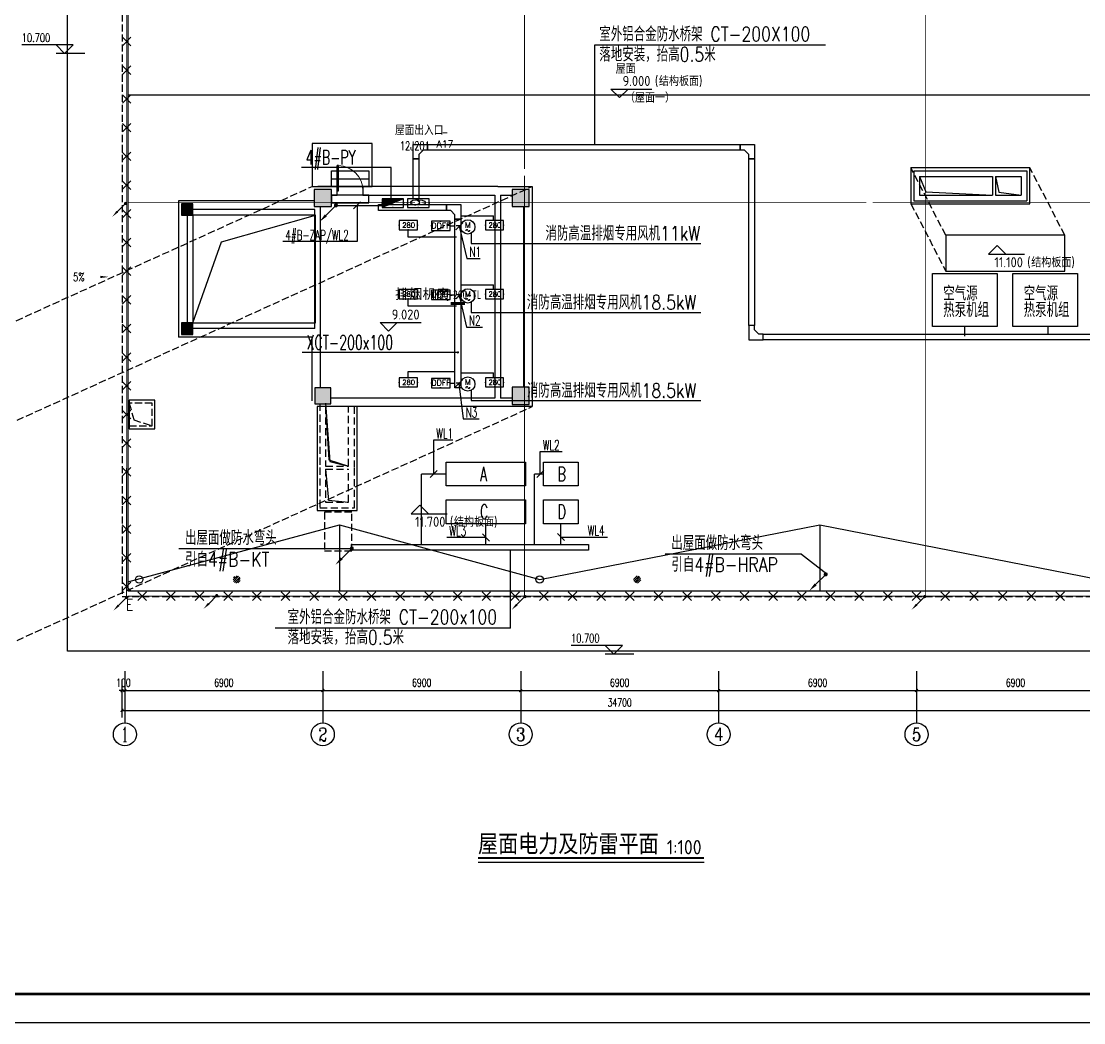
# Model space of a CAD drawing. Extents: x 2350667 to 3185789, y 309667 to 706270.
# Drawn here: x 2369350 to 2406391, y 309667 to 344581 of the extents above; entities that cross this region are included whole.
import ezdxf
from ezdxf.enums import TextEntityAlignment as Align

# ---------------------------------------------------------------- set-up
doc = ezdxf.new("R2010")
doc.units = 0
doc.header["$LTSCALE"] = 1000
doc.linetypes.add('1', pattern=[0.375, 0.25, -0.125])
doc.linetypes.add('DASH', pattern=[0.35, 0.25, -0.1])
for name, color, linetype in [('0-底图', 7, 'Continuous'), ('0-标注', 3, 'Continuous'), ('A-ANNO-DIMS', 3, 'Continuous'), ('A-ANNO-IDEN-LEVL', 3, 'Continuous'), ('A-ANNO-TXT', 7, 'Continuous'), ('A-COLU-CONC', 255, 'Continuous'), ('AXIS', 3, 'Continuous'), ('AXIS_TEXT', 7, 'Continuous'), ('BTTK', 7, 'Continuous'), ('BZ', 7, 'Continuous'), ('CABLETRAY', 4, 'Continuous'), ('DIM-动力', 3, 'Continuous'), ('DIM-照明', 3, 'Continuous'), ('DIM-箱柜', 7, 'Continuous'), ('DIM_ELEV', 3, 'Continuous'), ('DIM_SYMB', 3, 'Continuous'), ('DOOR_FIRE', 4, 'Continuous'), ('DOTLN', 2, 'DASH'), ('EQUIP-动力', 3, 'Continuous'), ('EQUIP-消防', 3, 'Continuous'), ('EQUIP-箱柜', 3, 'Continuous'), ('LWIRE', 4, 'Continuous'), ('P-FLDR', 7, 'Continuous'), ('PUB_DIM', 3, 'Continuous'), ('PUB_HATCH', 8, 'Continuous'), ('PUB_TEXT', 7, 'Continuous'), ('PUB_TITLE', 4, 'Continuous'), ('TEL_LEAD', 3, 'Continuous'), ('TEL_SYMB', 3, 'Continuous'), ('TEL_TEXT', 7, 'Continuous'), ('WALL', 2, 'Continuous'), ('WIRE-照明', 6, 'Continuous'), ('WIRE-避雷', 4, 'Continuous'), ('抗震支吊架', 2, 'Continuous'), ('看线', 30, 'Continuous')]:
    doc.layers.add(name, color=color, linetype=linetype)
doc.styles.add('_TCH_AXIS', font='COMPLEX', dxfattribs={"bigfont": 'GBCBIG'})
doc.styles.add('_TCH_DIM', font='SIMPLEX', dxfattribs={"width": 0.8, "height": 5, "bigfont": 'HZTXT'})
doc.styles.add('_TCH_LABEL', font='COMPLEX', dxfattribs={"bigfont": 'GBCBIG'})
doc.styles.add('_TEL_DIM', font='SIMPLEX', dxfattribs={"width": 0.8, "height": 3.5, "bigfont": 'HZTXT'})
doc.styles.add('A_DIM_T3', font='SIMPLEX', dxfattribs={"width": 0.7, "bigfont": 'HZ'})
doc.styles.add('COMPLEX', font='COMPLEX')
doc.styles.add('HZ(TK)', font='geniso.shx', dxfattribs={"width": 0.9, "bigfont": 'hztxt.shx'})
doc.styles.add('kzcad', font='', dxfattribs={"width": 0.8})
doc.styles.add('SISUNTK-GS2', font='')
doc.styles.get("Standard").update_dxf_attribs({"font": 'geniso.shx', "bigfont": 'hztxt.shx'})
doc.styles.add('TG_LINETYPE', font='SIMPLEX', dxfattribs={"width": 0.8, "height": 5, "bigfont": 'HZTXT'})
doc.styles.get('kzcad').set_extended_font_data('SimSun')
doc.styles.get('SISUNTK-GS2').set_extended_font_data('Microsoft YaHei')
doc.linetypes.add('TG_／暗', pattern='A,2,-0.21,["/",TG_LINETYPE,S=0.05,R=-8.594367,X=-0.2,Y=-0.04],0', length=2.21)
doc.dimstyles.new('_TCH_ARCH&&100', dxfattribs={"dimtxt": 280, "dimasz": 100, "dimexe": 250, "dimexo": 300, "dimgap": 135, "dimtad": 1, "dimdec": 0, "dimzin": 0, "dimdsep": 46, "dimtxsty": 'A_DIM_T3', "dimblk": 'ARCHTICK', "dimcen": 0.09, "dimclrt": 7, "dimazin": 2, "dimtfac": 1, "dimtdec": 0, "dimtix": 1, "dimtmove": 2, "dimatfit": 3, "dimfxl": 150, "dimtolj": 1, "dimtzin": 0, "dimarcsym": 0})

# ---------------------------------------------------------------- blocks, each defined once
blk = doc.blocks.new('vhtemplate_2020年新竖式图框_A1')
at = {"layer": 'PUB_TITLE', "color": 7}
blk.add_lwpolyline([(0, 594), (841, 594), (841, 0), (0, 0)], close=True, dxfattribs=at)
at = {"layer": 'PUB_TITLE', "const_width": 1}
blk.add_lwpolyline([(25, 10), (831, 10), (831, 584), (25, 584)], close=True, dxfattribs=at)
at = {"layer": 'BTTK', "color": 4, "style": 'HZ(TK)', "width": 0.9}
for tag, p in [('合作单位', (796, 511.5)), ('建设单位', (796, 209.5)), ('工程名称', (796, 176.5)), ('子项名称', (806, 160)), ('图纸名称', (796, 141))]:
    blk.add_attdef(tag, text='', height=3.5, dxfattribs=at).set_placement(p, align=Align.MIDDLE_CENTER)
for tag, p in [('注册证书号', (808.5, 309.01)), ('注册印章号', (808.5, 301.01)), ('设计号', (806, 193)), ('图别', (789.75, 34)), ('图号', (822.25, 34)), ('版本号', (789.75, 26)), ('日期', (822.25, 26))]:
    blk.add_attdef(tag, text='', height=3.5, dxfattribs=at).set_placement(p, align=Align.MIDDLE)
blk = doc.blocks.new('*X493')
at = {"color": 0}
for p, q in [((-247, 0), (-246, 2)), ((-212, 0), (-187, 25)), ((-177, 0), (-128, 49)), ((-141, 0), (-69, 72)), ((-106, 0), (-10, 96)), ((-71, 0), (49, 120)), ((-35, 0), (108, 143)), ((0, 0), (167, 167)), ((35, 0), (226, 190)), ((71, 0), (250, 179)), ((106, 0), (250, 144)), ((141, 0), (250, 109)), ((177, 0), (250, 73)), ((212, 0), (250, 38)), ((247, 0), (250, 3))]:
    blk.add_line(p, q, dxfattribs=at)
blk = doc.blocks.new('$equip$00002939')
for p, q in [((-0.75, 0.6), (-0.75, 0)), ((0.75, 0.6), (-0.75, 0.6)), ((-0.75, 0), (0.75, 0.6)), ((-0.75, 0), (0.75, 0)), ((0.75, 0), (0.75, 0.6))]:
    blk.add_line(p, q)
at = {"const_width": 0.04}
blk.add_lwpolyline([(-0.75, 0.6), (-0.75, 0), (0.75, 0), (0.75, 0.6), (-0.75, 0.6), (-0.75, 0)], dxfattribs=at)
for p in [(-0.75, 0.3), (0, 0.6), (0, 0), (0.75, 0.3)]:
    blk.add_point(p)
blk.add_solid([(-0.75, 0), (0.75, 0), (0.75, 0.6)])
at = {"xscale": 0.00300000000061118, "yscale": 0.00300000000061118, "zscale": 0.00300000000061118}
blk.add_blockref('*X493', (0, 0), dxfattribs=at)
at = {"color": 7, "style": '_TEL_DIM', "flags": 1}
for tag in ['A', 'REMARK']:
    blk.add_attdef(tag, text='', height=0.00002, dxfattribs=at).set_placement((0, 0), align=Align.MIDDLE_CENTER)
blk = doc.blocks.new('$TelecSys$00000080')
for p, q in [((-0.7, -0.7), (0, 0)), ((0.104, 0.104), (0.104, 0.104)), ((-0.104, -0.104), (-0.104, -0.104))]:
    blk.add_line(p, q)
at = {"const_width": 0.142}
blk.add_lwpolyline([(0.071, 0, 1), (-0.071, 0, 1)], format="xyb", close=True, dxfattribs=at)
blk.add_solid([(-0.63, -0.77), (-0.77, -0.63), (-1.15, -1.15)])
at = {"width": 0.8, "flags": 9}
blk.add_attdef('A', (0, 0), '', height=0.00002, rotation=180, dxfattribs=at)
blk = doc.blocks.new('$equip$00002875')
at = {"const_width": 0.02}
blk.add_lwpolyline([(0, 0.5, -1), (0, -0.5, -1), (0, 0.5, 0.021884)], format="xyb", dxfattribs=at)
blk.add_circle((0, 0), 0.5)
for centre, radius, start, end in [((-0.073, -0.273), 0.0768, 17.22719, 184.21643), ((0.073, -0.227), 0.0769, 197.25914, 5.11794)]:
    blk.add_arc(centre, radius, start, end)
at = {"color": 7, "style": '_TEL_DIM'}
blk.add_attdef('$TEXT$', text='', height=0.4, dxfattribs=at).set_placement((0.001, 0.137), align=Align.MIDDLE_CENTER)
at = {"color": 7, "style": '_TEL_DIM', "flags": 1}
for tag in ['A', 'REMARK']:
    blk.add_attdef(tag, text='', height=0.00002, dxfattribs=at).set_placement((0, 0), align=Align.MIDDLE_CENTER)
blk = doc.blocks.new('$equip$00001925')
for p, q in [((-0.65, 0.65), (-0.65, 0)), ((0.65, 0.65), (-0.65, 0.65)), ((-0.65, 0), (0.65, 0)), ((0.65, 0), (0.65, 0.65))]:
    blk.add_line(p, q)
for p in [(-0.65, 0.325), (0, 0.65), (0, 0), (0.65, 0.325)]:
    blk.add_point(p)
at = {"color": 7, "style": '_TEL_DIM'}
blk.add_attdef('$TEXT$', text='', height=0.4, dxfattribs=at).set_placement((0.006, 0.343), align=Align.MIDDLE_CENTER)
at = {"color": 7, "style": '_TEL_DIM', "flags": 1}
blk.add_attdef('A', text='', height=0.00002, dxfattribs=at).set_placement((0, 0), align=Align.MIDDLE_CENTER)
blk = doc.blocks.new('$equip_U$00000155(WIN7-PC-dian)')
for p in [(-0.656, 0.343), (-0.061, 0.65), (-0.061, 0), (0.644, 0.325)]:
    blk.add_point(p)
blk.add_blockref('$equip$00001925', (-0.006, 0)).add_auto_attribs({'$TEXT$': 'DDFF'})
at = {"color": 7, "style": '_TEL_DIM', "flags": 1}
for tag in ['A', 'REMARK']:
    blk.add_attdef(tag, text='', height=0.00002, dxfattribs=at).set_placement((0, 0), align=Align.MIDDLE_CENTER)
blk = doc.blocks.new('fdsfd')
at = {"layer": 'EQUIP-消防'}
for p, q in [((35931, 15055), (35294, 15055)), ((35294, 15055), (35294, 14736)), ((35931, 14736), (35931, 15055)), ((35294, 14736), (35931, 14736))]:
    blk.add_line(p, q, dxfattribs=at)
at = {"layer": 'EQUIP-消防', "style": '_TEL_DIM'}
blk.add_text('280', height=173.4, dxfattribs=at).set_placement((35402, 14811))
at = {"layer": 'EQUIP-消防', "color": 7, "style": '_TEL_DIM', "flags": 1}
blk.add_attdef('REMARK', text='', height=0.01, dxfattribs=at).set_placement((35613, 14736), align=Align.MIDDLE_CENTER)
blk.add_attdef('REMARK', text='', height=0.01, dxfattribs=at).set_placement((35613, 14736), align=Align.MIDDLE_CENTER)
blk = doc.blocks.new('$equip_U$00000166(WIN7-PC-dian)')
for p in [(-0.637, 0.319), (0, 0.637), (0, 0), (0.637, 0.319)]:
    blk.add_point(p)
at = {"xscale": 0.002, "yscale": 0.002, "zscale": 0.002}
blk.add_blockref('fdsfd', (-71.225, -29.472), dxfattribs=at)
at = {"color": 7, "style": '_TEL_DIM', "flags": 1}
for tag in ['A', 'REMARK']:
    blk.add_attdef(tag, text='', height=0.00002, dxfattribs=at).set_placement((0, 0), align=Align.MIDDLE_CENTER)
blk = doc.blocks.new('$TelecSys$00000009')
for p, q in [((-0.5, 0.5), (0.5, -0.5)), ((0.5, 0.5), (-0.5, -0.5))]:
    blk.add_line(p, q)
blk = doc.blocks.new('$equip$00002928')
for p, q in [((-0.75, 0.6), (-0.75, 0)), ((0.75, 0.6), (-0.75, 0.6)), ((0.75, 0), (0.75, 0.6)), ((-0.75, 0), (0.75, 0))]:
    blk.add_line(p, q)
at = {"const_width": 0.04}
blk.add_lwpolyline([(-0.75, 0.6), (-0.75, 0), (0.75, 0), (0.75, 0.6), (-0.75, 0.6), (-0.75, 0)], dxfattribs=at)
for p in [(-0.75, 0.3), (0, 0.6), (0.75, 0.3), (0, 0)]:
    blk.add_point(p)
at = {"color": 7, "style": '_TEL_DIM', "flags": 1}
for tag in ['A', 'REMARK']:
    blk.add_attdef(tag, text='', height=0.00002, dxfattribs=at).set_placement((0, 0), align=Align.MIDDLE_CENTER)
blk = doc.blocks.new('_ArchTick')
at = {"color": 0, "linetype": 'ByBlock', "const_width": 0.4}
blk.add_lwpolyline([(-0.5, -0.5), (0.5, 0.5)], dxfattribs=at)
blk = doc.blocks.new('*D827')
at = {"layer": 'A-ANNO-DIMS', "color": 0, "lineweight": -2, "transparency": 16777216}
for p, q in [((2805952, -79994), (2805952, -80617)), ((2806052, -79994), (2806052, -80617)), ((2805952, -80367), (2805852, -80367)), ((2805952, -80367), (2806052, -80367)), ((2806052, -80367), (2806152, -80367))]:
    blk.add_line(p, q, dxfattribs=at)
at = {"layer": 'Defpoints', "color": 0, "transparency": 16777216}
for p in [(2805952, -79694), (2806052, -79694), (2806052, -80367)]:
    blk.add_point(p, dxfattribs=at)
at = {"layer": 'A-ANNO-DIMS', "color": 0, "lineweight": -2, "transparency": 16777216, "xscale": 100, "yscale": 100, "zscale": 100}
blk.add_blockref('_ArchTick', (2805952, -80367), dxfattribs=at)
at = {"layer": 'A-ANNO-DIMS', "color": 0, "lineweight": -2, "transparency": 16777216, "xscale": 100, "yscale": 100, "zscale": 100, "rotation": 180}
blk.add_blockref('_ArchTick', (2806052, -80367), dxfattribs=at)
at = {"layer": 'A-ANNO-DIMS', "color": 7, "transparency": 16777216, "insert": (2806002, -80092), "char_height": 280, "attachment_point": 5, "style": 'A_DIM_T3'}
blk.add_mtext('\\A1;100', dxfattribs=at)
blk = doc.blocks.new('*D828')
at = {"layer": 'A-ANNO-DIMS', "color": 0, "lineweight": -2, "transparency": 16777216}
for p, q in [((2806052, -79994), (2806052, -80617)), ((2812952, -79994), (2812952, -80617)), ((2806052, -80367), (2812952, -80367))]:
    blk.add_line(p, q, dxfattribs=at)
at = {"layer": 'Defpoints', "color": 0, "transparency": 16777216}
for p in [(2806052, -79694), (2812952, -79694), (2812952, -80367)]:
    blk.add_point(p, dxfattribs=at)
at = {"layer": 'A-ANNO-DIMS', "color": 0, "lineweight": -2, "transparency": 16777216, "xscale": 100, "yscale": 100, "zscale": 100, "rotation": 180}
blk.add_blockref('_ArchTick', (2806052, -80367), dxfattribs=at)
at = {"layer": 'A-ANNO-DIMS', "color": 0, "lineweight": -2, "transparency": 16777216, "xscale": 100, "yscale": 100, "zscale": 100}
blk.add_blockref('_ArchTick', (2812952, -80367), dxfattribs=at)
at = {"layer": 'A-ANNO-DIMS', "color": 7, "transparency": 16777216, "insert": (2809502, -80092), "char_height": 280, "attachment_point": 5, "style": 'A_DIM_T3'}
blk.add_mtext('\\A1;6900', dxfattribs=at)
blk = doc.blocks.new('*D829')
at = {"layer": 'A-ANNO-DIMS', "color": 0, "lineweight": -2, "transparency": 16777216}
for p, q in [((2812952, -79994), (2812952, -80617)), ((2819852, -79994), (2819852, -80617)), ((2812952, -80367), (2819852, -80367))]:
    blk.add_line(p, q, dxfattribs=at)
at = {"layer": 'Defpoints', "color": 0, "transparency": 16777216}
for p in [(2812952, -79694), (2819852, -79694), (2819852, -80367)]:
    blk.add_point(p, dxfattribs=at)
at = {"layer": 'A-ANNO-DIMS', "color": 0, "lineweight": -2, "transparency": 16777216, "xscale": 100, "yscale": 100, "zscale": 100, "rotation": 180}
blk.add_blockref('_ArchTick', (2812952, -80367), dxfattribs=at)
at = {"layer": 'A-ANNO-DIMS', "color": 0, "lineweight": -2, "transparency": 16777216, "xscale": 100, "yscale": 100, "zscale": 100}
blk.add_blockref('_ArchTick', (2819852, -80367), dxfattribs=at)
at = {"layer": 'A-ANNO-DIMS', "color": 7, "transparency": 16777216, "insert": (2816402, -80092), "char_height": 280, "attachment_point": 5, "style": 'A_DIM_T3'}
blk.add_mtext('\\A1;6900', dxfattribs=at)
blk = doc.blocks.new('*D830')
at = {"layer": 'A-ANNO-DIMS', "color": 0, "lineweight": -2, "transparency": 16777216}
for p, q in [((2819852, -79994), (2819852, -80617)), ((2826752, -79994), (2826752, -80617)), ((2819852, -80367), (2826752, -80367))]:
    blk.add_line(p, q, dxfattribs=at)
at = {"layer": 'Defpoints', "color": 0, "transparency": 16777216}
for p in [(2819852, -79694), (2826752, -79694), (2826752, -80367)]:
    blk.add_point(p, dxfattribs=at)
at = {"layer": 'A-ANNO-DIMS', "color": 0, "lineweight": -2, "transparency": 16777216, "xscale": 100, "yscale": 100, "zscale": 100, "rotation": 180}
blk.add_blockref('_ArchTick', (2819852, -80367), dxfattribs=at)
at = {"layer": 'A-ANNO-DIMS', "color": 0, "lineweight": -2, "transparency": 16777216, "xscale": 100, "yscale": 100, "zscale": 100}
blk.add_blockref('_ArchTick', (2826752, -80367), dxfattribs=at)
at = {"layer": 'A-ANNO-DIMS', "color": 7, "transparency": 16777216, "insert": (2823302, -80092), "char_height": 280, "attachment_point": 5, "style": 'A_DIM_T3'}
blk.add_mtext('\\A1;6900', dxfattribs=at)
blk = doc.blocks.new('*D831')
at = {"layer": 'A-ANNO-DIMS', "color": 0, "lineweight": -2, "transparency": 16777216}
for p, q in [((2826752, -79994), (2826752, -80617)), ((2833652, -79994), (2833652, -80617)), ((2826752, -80367), (2833652, -80367))]:
    blk.add_line(p, q, dxfattribs=at)
at = {"layer": 'Defpoints', "color": 0, "transparency": 16777216}
for p in [(2826752, -79694), (2833652, -79694), (2833652, -80367)]:
    blk.add_point(p, dxfattribs=at)
at = {"layer": 'A-ANNO-DIMS', "color": 0, "lineweight": -2, "transparency": 16777216, "xscale": 100, "yscale": 100, "zscale": 100, "rotation": 180}
blk.add_blockref('_ArchTick', (2826752, -80367), dxfattribs=at)
at = {"layer": 'A-ANNO-DIMS', "color": 0, "lineweight": -2, "transparency": 16777216, "xscale": 100, "yscale": 100, "zscale": 100}
blk.add_blockref('_ArchTick', (2833652, -80367), dxfattribs=at)
at = {"layer": 'A-ANNO-DIMS', "color": 7, "transparency": 16777216, "insert": (2830202, -80092), "char_height": 280, "attachment_point": 5, "style": 'A_DIM_T3'}
blk.add_mtext('\\A1;6900', dxfattribs=at)
blk = doc.blocks.new('*D832')
at = {"layer": 'A-ANNO-DIMS', "color": 0, "lineweight": -2, "transparency": 16777216}
for p, q in [((2833652, -79994), (2833652, -80617)), ((2840552, -79994), (2840552, -80617)), ((2833652, -80367), (2840552, -80367))]:
    blk.add_line(p, q, dxfattribs=at)
at = {"layer": 'Defpoints', "color": 0, "transparency": 16777216}
for p in [(2833652, -79694), (2840552, -79694), (2840552, -80367)]:
    blk.add_point(p, dxfattribs=at)
at = {"layer": 'A-ANNO-DIMS', "color": 0, "lineweight": -2, "transparency": 16777216, "xscale": 100, "yscale": 100, "zscale": 100, "rotation": 180}
blk.add_blockref('_ArchTick', (2833652, -80367), dxfattribs=at)
at = {"layer": 'A-ANNO-DIMS', "color": 0, "lineweight": -2, "transparency": 16777216, "xscale": 100, "yscale": 100, "zscale": 100}
blk.add_blockref('_ArchTick', (2840552, -80367), dxfattribs=at)
at = {"layer": 'A-ANNO-DIMS', "color": 7, "transparency": 16777216, "insert": (2837102, -80092), "char_height": 280, "attachment_point": 5, "style": 'A_DIM_T3'}
blk.add_mtext('\\A1;6900', dxfattribs=at)
blk = doc.blocks.new('*D841')
at = {"layer": 'Defpoints', "color": 0, "transparency": 16777216}
for p in [(2805952, -79694), (2840652, -79694), (2840652, -81059)]:
    blk.add_point(p, dxfattribs=at)
at = {"layer": 'PUB_DIM', "color": 0, "lineweight": -2, "transparency": 16777216}
for p, q in [((2805952, -79994), (2805952, -81309)), ((2840652, -79994), (2840652, -81309)), ((2805952, -81059), (2840652, -81059))]:
    blk.add_line(p, q, dxfattribs=at)
at = {"layer": 'PUB_DIM', "color": 0, "lineweight": -2, "transparency": 16777216, "xscale": 100, "yscale": 100, "zscale": 100, "rotation": 180}
blk.add_blockref('_ArchTick', (2805952, -81059), dxfattribs=at)
at = {"layer": 'PUB_DIM', "color": 0, "lineweight": -2, "transparency": 16777216, "xscale": 100, "yscale": 100, "zscale": 100}
blk.add_blockref('_ArchTick', (2840652, -81059), dxfattribs=at)
at = {"layer": 'PUB_DIM', "color": 7, "transparency": 16777216, "insert": (2823302, -80784), "char_height": 280, "attachment_point": 5, "style": 'A_DIM_T3'}
blk.add_mtext('\\A1;34700', dxfattribs=at)
blk = doc.blocks.new('_FZH')
blk.add_lwpolyline([(-0.5, -0.5), (0.5, -0.5), (0.5, 0.5), (-0.5, 0.5)], close=True)
at = {"layer": 'PUB_HATCH'}
blk.add_solid([(-0.5, -0.5), (0.5, -0.5), (-0.5, 0.5), (0.5, 0.5)], dxfattribs=at)
blk = doc.blocks.new('$DorLib2D$00000001')
for p, q in [((0.45, 0.975), (0.5, 0.975)), ((0.45, 0), (0.45, 0.975)), ((0.5, 0), (0.5, 0.975)), ((0.5, 0), (0.45, 0))]:
    blk.add_line(p, q)
at = {"lineweight": 13}
blk.add_arc((0.475, 0), 0.975, 91.4693, 180, dxfattribs=at)
blk = doc.blocks.new('_AXISO')
blk.add_circle((0, 0), 0.5)
at = {"layer": 'AXIS_TEXT', "style": 'COMPLEX', "width": 1.041667}
blk.add_attdef('A', text='', height=0.56, dxfattribs=at).set_placement((-0.25, -0.28), (0.25, -0.28), align=Align.FIT)
blk = doc.blocks.new('hjkhk')
at = {"layer": 'P-FLDR'}
h = blk.add_hatch(dxfattribs=at)
h.set_pattern_fill('ANSI31', color=256, scale=30)
h.set_pattern_definition([(45, (2043317.495, 364748.18), (-33.6759605, 33.6759605), [])])
edge = h.paths.add_edge_path()
edge.add_arc((2809952.3, -42692.9), 128, 0, 360)
edge = h.paths.add_edge_path()
edge.add_arc((2823912.8, -42692.9), 128, 0, 360)
edge = h.paths.add_edge_path()
edge.add_arc((2843452.3, -42692.9), 128, 0, 360)
edge = h.paths.add_edge_path()
edge.add_arc((2843452.3, -76492.9), 128, 0, 360)
edge = h.paths.add_edge_path()
edge.add_arc((2823912.8, -76492.9), 128, 0, 360)
edge = h.paths.add_edge_path()
edge.add_arc((2809952.3, -76492.9), 128, 0, 360)
for p, q in [((2806152.3, -59592.9), (2840452.3, -59592.9)), ((2813252.3, -62522.9), (2814552.3, -62522.9)), ((2813252.3, -63362.9), (2814552.3, -63362.9)), ((2813532.5, -74587.3), (2813532.5, -76892.9)), ((2830282.5, -74587.3), (2830282.5, -76892.9))]:
    blk.add_line(p, q)
for points in [[(2804052.3, -40192.9), (2842552.3, -40192.9), (2842552.3, -78992.9), (2804052.3, -78992.9)], [(2806152.3, -76892.9), (2840452.3, -76892.9), (2840452.3, -42292.9), (2806152.3, -42292.9)], [(2813252.3, -62252.9), (2814552.3, -62252.9), (2814552.3, -62792.9), (2813252.3, -62792.9)], [(2813252.3, -63362.9), (2814552.3, -63362.9), (2814552.3, -63092.9), (2813252.3, -63092.9)], [(2806202.5, -71242.9), (2807102.5, -71242.9), (2807102.5, -70242.9), (2806202.5, -70242.9)]]:
    blk.add_lwpolyline(points, close=True)
at = {"linetype": 'DASH'}
blk.add_lwpolyline([(2805952.3, -77092.9), (2840652.3, -77092.9), (2840652.3, -42092.9), (2805952.3, -42092.9)], close=True, dxfattribs=at)
for points in [[(2806202.5, -70342.9), (2806362.2, -70923.3), (2807002.5, -71142.9)], [(2806202.5, -71142.9), (2807002.5, -71142.9), (2807002.5, -70342.9), (2806202.5, -70342.9), (2806202.5, -71142.9)]]:
    blk.add_lwpolyline(points, dxfattribs=at)
for points in [[(2813052.3, -70342.9), (2813200.9, -72380.4), (2813852.3, -72542.9)], [(2813052.3, -72642.9), (2813153, -73731.9), (2813852.3, -73792.9)], [(2806152.3, -76570.3), (2813532.5, -74587.3), (2820516.8, -76492.1), (2830282.5, -74587.3), (2840452.3, -76570.3)]]:
    blk.add_lwpolyline(points)
for centre in [(2806552.3, -76492.9), (2820512.8, -76492.9)]:
    blk.add_circle(centre, 128)
at = {"layer": '0-标注'}
for p, q in [((2809419, -64722.3), (2812702.3, -63797.9)), ((2808426.9, -67547.9), (2809419, -64722.3))]:
    blk.add_line(p, q, dxfattribs=at)
blk.add_lwpolyline([(2808426.9, -67547.9), (2812702.3, -67547.9), (2812702.3, -63797.9), (2808426.9, -63797.9)], close=True, dxfattribs=at)
at = {"layer": 'A-ANNO-IDEN-LEVL'}
for p, q in [((2823295, -59695.4), (2822995, -59395.4)), ((2822995, -59395.4), (2824429, -59395.4)), ((2823295, -59695.4), (2823595, -59395.4)), ((2836459, -64854.3), (2836159, -65154.3)), ((2836159, -65154.3), (2837410.3, -65154.3)), ((2836459, -64854.3), (2836759, -65154.3)), ((2815246.8, -67837.2), (2814946.8, -67537.2)), ((2814946.8, -67537.2), (2816380.7, -67537.2)), ((2815246.8, -67837.2), (2815546.8, -67537.2)), ((2816332.5, -73902.2), (2816032.5, -74202.2)), ((2816332.5, -73902.2), (2816632.5, -74202.2)), ((2816032.5, -74202.2), (2817283.8, -74202.2))]:
    blk.add_line(p, q, dxfattribs=at)
at = {"layer": 'AXIS'}
for p, q in [((2806052.3, -79693.6), (2806052.3, -81493.6)), ((2812952.3, -79693.6), (2812952.3, -81493.6)), ((2819852.3, -79693.6), (2819852.3, -81493.6)), ((2826752.3, -79693.6), (2826752.3, -81493.6)), ((2833652.3, -79693.6), (2833652.3, -81493.6))]:
    blk.add_line(p, q, dxfattribs=at)
at = {"layer": 'Defpoints', "linetype": 'DASH'}
for points in [[(2834673.5, -64494.4), (2833452.3, -62142.9)], [(2838823.5, -64494.4), (2837602.3, -62142.9)], [(2833452.3, -63392.9), (2834673.5, -65744.4)]]:
    blk.add_lwpolyline(points, dxfattribs=at)
at = {"layer": 'Defpoints'}
for points in [[(2833452.3, -63392.9), (2837602.3, -63392.9), (2837602.3, -62142.9), (2833452.3, -62142.9)], [(2834673.5, -65744.4), (2838823.5, -65744.4), (2838823.5, -64494.4), (2834673.5, -64494.4)]]:
    blk.add_lwpolyline(points, close=True, dxfattribs=at)
at = {"layer": 'DIM_ELEV'}
for p, q in [((2804252.3, -57860.6), (2802458.9, -57860.6)), ((2803952.3, -58160.6), (2803652.3, -57860.6)), ((2803952.3, -58160.6), (2804252.3, -57860.6)), ((2804652.3, -58160.6), (2803652.3, -58160.6)), ((2823401.5, -78792.9), (2821608.1, -78792.9)), ((2823101.5, -79092.9), (2822801.5, -78792.9)), ((2823101.5, -79092.9), (2823401.5, -78792.9)), ((2823801.5, -79092.9), (2822801.5, -79092.9))]:
    blk.add_line(p, q, dxfattribs=at)
at = {"layer": 'DIM_SYMB'}
blk.add_lwpolyline([(2804733.6, -65946.8, 0, 0, 0), (2805493.5, -65946.8, 0, 80, 0), (2805193.5, -65946.8, 0, 0, 0)], format="xyseb", dxfattribs=at)
at = {"layer": 'WALL'}
for p, q in [((2833552.3, -62242.9), (2833552.3, -63292.9)), ((2833552.3, -62242.9), (2836352.3, -62242.9)), ((2833752.3, -62442.9), (2833752.3, -63092.9)), ((2833752.3, -62442.9), (2836302.3, -62442.9)), ((2836302.3, -62442.9), (2836302.3, -63092.9)), ((2836352.3, -62242.9), (2837502.3, -62242.9)), ((2836402.3, -62442.9), (2837302.3, -62442.9)), ((2836402.3, -62442.9), (2836402.3, -63092.9)), ((2837302.3, -62442.9), (2837302.3, -63092.9)), ((2837502.3, -62242.9), (2837502.3, -63292.9)), ((2813452.3, -62792.9), (2812777.3, -62792.9)), ((2813452.3, -63092.9), (2813452.3, -62792.9)), ((2819052.3, -62792.9), (2814352.3, -62792.9)), ((2814352.3, -62792.9), (2814352.3, -63092.9)), ((2819052.3, -62792.9), (2820252.3, -62792.9)), ((2820252.3, -62792.9), (2820252.3, -70467.9)), ((2807926.9, -63297.9), (2807926.9, -68047.9)), ((2812652.3, -63297.9), (2807926.9, -63297.9)), ((2813252.3, -63092.9), (2813452.3, -63092.9)), ((2814352.3, -63092.9), (2818952.3, -63092.9)), ((2818952.3, -63092.9), (2818952.3, -70167.9)), ((2819152.3, -63092.9), (2819552.3, -63092.9)), ((2819152.3, -63092.9), (2819152.3, -70167.9)), ((2833552.3, -63292.9), (2836352.3, -63292.9)), ((2833752.3, -63092.9), (2836302.3, -63092.9)), ((2836352.3, -63292.9), (2837502.3, -63292.9)), ((2836402.3, -63092.9), (2837302.3, -63092.9)), ((2812677.3, -63597.9), (2808426.9, -63597.9)), ((2812677.3, -67747.9), (2812677.3, -63597.9)), ((2812877.3, -67947.9), (2812877.3, -63492.9)), ((2819952.3, -63492.9), (2819952.3, -69792.9)), ((2808226.9, -63797.9), (2808226.9, -67547.9)), ((2812677.3, -67747.9), (2808426.9, -67747.9)), ((2812577.3, -68047.9), (2807926.9, -68047.9)), ((2812577.3, -70267.9), (2812577.3, -68047.9)), ((2812877.3, -69817.9), (2812877.3, -67947.9)), ((2813952.3, -70167.9), (2813227.3, -70167.9)), ((2818952.3, -70167.9), (2813952.3, -70167.9)), ((2819552.3, -70167.9), (2819152.3, -70167.9)), ((2813852.3, -70467.9), (2813052.3, -70467.9)), ((2819052.3, -70467.9), (2814052.3, -70467.9)), ((2820252.3, -70467.9), (2819052.3, -70467.9))]:
    blk.add_line(p, q, dxfattribs=at)
at = {"layer": 'WALL', "linetype": '1'}
for p, q in [((2812852.3, -70367.9), (2812852.3, -72592.9)), ((2813052.3, -70467.9), (2813052.3, -72542.9)), ((2813852.3, -72542.9), (2813852.3, -70467.9)), ((2814052.3, -72592.9), (2814052.3, -70467.9)), ((2812852.3, -72592.9), (2812852.3, -73992.9)), ((2813052.3, -72542.9), (2813852.3, -72542.9)), ((2814052.3, -73992.9), (2814052.3, -72592.9)), ((2813052.3, -72642.9), (2813052.3, -73792.9)), ((2813052.3, -72642.9), (2813852.3, -72642.9)), ((2813852.3, -73792.9), (2813852.3, -72642.9)), ((2812852.3, -73992.9), (2814052.3, -73992.9)), ((2813052.3, -73792.9), (2813852.3, -73792.9))]:
    blk.add_line(p, q, dxfattribs=at)
at = {"layer": '看线'}
for points in [[(2812577.3, -62792.9), (2814677.3, -62792.9), (2814677.3, -61292.9), (2812577.3, -61292.9)], [(2812752.3, -74092.9), (2814152.3, -74092.9), (2814152.3, -70467.9), (2812752.3, -70467.9)]]:
    blk.add_lwpolyline(points, close=True, dxfattribs=at)
for points in [[(2833752.3, -62442.9), (2833980.3, -62980.7), (2836302.3, -63092.9)], [(2836402.3, -62442.9), (2836524.7, -62996), (2837302.3, -63092.9)], [(2813052.3, -70467.9), (2813167.8, -72326.6), (2813852.3, -72542.9)]]:
    blk.add_lwpolyline(points, dxfattribs=at)
at = {"layer": '看线', "linetype": 'DASH'}
for points in [[(2791430.7, -72390.7), (2812577.3, -62792.9)], [(2799105.7, -72390.7), (2820252.3, -62792.9)], [(2799105.7, -80065.7), (2820252.3, -70467.9)]]:
    blk.add_lwpolyline(points, dxfattribs=at)
at = {"layer": 'A-COLU-CONC'}
for p, xscale, yscale, zscale in [((2812952.3, -63192.9), 600, 600, 600), ((2819852.3, -63192.9), 600, 600, 600), ((2812952.3, -70092.9), 550, 550, 550), ((2819852.3, -70092.9), 600, 600, 600)]:
    blk.add_blockref('_FZH', p, dxfattribs=dict(at, xscale=xscale, yscale=yscale, zscale=zscale))
at = {"layer": 'A-COLU-CONC', "xscale": 399.9997508196393, "yscale": 399.999503437255, "zscale": 399.999503437255, "rotation": 359.9999999977822}
for p in [(2808226.9, -63597.9), (2808226.9, -67747.9)]:
    blk.add_blockref('_FZH', p, dxfattribs=at)
at = {"layer": 'AXIS'}
ref = blk.add_blockref('_AXISO', (2806052.3, -81893.6), dxfattribs=dict(at, xscale=800, yscale=800, zscale=800))
ref.add_attrib('A', '1', dxfattribs={"layer": 'AXIS_TEXT', "height": 514.7, "style": '_TCH_AXIS'}).set_placement((2805942, -82151), (2806162.6, -82151), align=Align.FIT)
ref = blk.add_blockref('_AXISO', (2812952.3, -81893.6), dxfattribs=dict(at, xscale=800, yscale=800, zscale=800))
ref.add_attrib('A', '2', dxfattribs={"layer": 'AXIS_TEXT', "height": 465.9, "style": '_TCH_AXIS'}).set_placement((2812797, -82126.6), (2813107.7, -82126.6), align=Align.FIT)
ref = blk.add_blockref('_AXISO', (2819852.3, -81893.6), dxfattribs=dict(at, xscale=800, yscale=800, zscale=800))
ref.add_attrib('A', '3', dxfattribs={"layer": 'AXIS_TEXT', "height": 465.9, "style": '_TCH_AXIS'}).set_placement((2819697, -82126.6), (2820007.7, -82126.6), align=Align.FIT)
ref = blk.add_blockref('_AXISO', (2826752.3, -81893.6), dxfattribs=dict(at, xscale=800, yscale=800, zscale=800))
ref.add_attrib('A', '4', dxfattribs={"layer": 'AXIS_TEXT', "height": 445.4, "style": '_TCH_AXIS'}).set_placement((2826582.6, -82116.3), (2826922, -82116.3), align=Align.FIT)
ref = blk.add_blockref('_AXISO', (2833652.3, -81893.6), dxfattribs=dict(at, xscale=800, yscale=800, zscale=800))
ref.add_attrib('A', '5', dxfattribs={"layer": 'AXIS_TEXT', "height": 465.9, "style": '_TCH_AXIS'}).set_placement((2833497, -82126.6), (2833807.7, -82126.6), align=Align.FIT)
at = {"layer": 'DOOR_FIRE', "xscale": -900, "yscale": 900, "zscale": 300}
blk.add_blockref('$DorLib2D$00000001', (2813902.3, -62942.9), dxfattribs=at)
at = {"layer": 'A-ANNO-TXT', "color": 7}
for s, p in [('9.000', (2823404.2, -59290.4)), ('(', (2824529, -59290.4)), ('结构板面', (2824669, -59290.4)), (')', (2826069, -59290.4)), ('11.100', (2836365, -65609.3)), ('(', (2837510.3, -65609.3)), ('结构板面', (2837650.3, -65609.3)), (')', (2839050.3, -65609.3)), ('9.020', (2815355.9, -67432.2)), ('11.700', (2816168.6, -74657.2)), ('(', (2817383.8, -74657.2)), ('结构板面', (2817523.8, -74657.2)), (')', (2818923.8, -74657.2))]:
    blk.add_text(s, height=350, dxfattribs=at).set_placement(p)
at = {"layer": 'PUB_TEXT', "color": 7, "style": '_TCH_DIM', "width": 0.705882}
for s, p in [('10.700', (2802458.9, -57755.6)), ('12J201', (2815637.9, -61525.4)), ('5%', (2804248.6, -66095.5)), ('10.700', (2821608.1, -78687.9))]:
    blk.add_text(s, height=297.5, dxfattribs=at).set_placement(p)
at = {"layer": 'PUB_TEXT'}
for s, p in [('屋面', (2823160.7, -58862.4)), ('（屋面一）', (2823482.3, -59867))]:
    blk.add_text(s, height=350, dxfattribs=at).set_placement(p)
at = {"layer": 'PUB_TEXT', "color": 7, "style": '_TCH_DIM'}
blk.add_text('屋面出入口', height=337.59, dxfattribs=at).set_placement((2815468.6, -61003))
at = {"layer": 'PUB_TEXT', "color": 7, "style": '_TCH_LABEL', "width": 0.777778}
blk.add_text('-', height=348, dxfattribs=at).set_placement((2817096.9, -61067.5), (2817328.9, -61067.5), align=Align.FIT)
at = {"layer": 'PUB_TEXT', "color": 7, "style": '_TCH_LABEL'}
blk.add_text('A17', height=246.78, dxfattribs=at).set_placement((2816919.1, -61432.8), (2817506.7, -61432.8), align=Align.FIT)
at = {"layer": 'PUB_TEXT', "style": 'SISUNTK-GS2'}
blk.add_text('排烟机房', height=350, dxfattribs=at).set_placement((2815471.9, -66712.8))
at = {"layer": 'A-ANNO-DIMS'}
for p1, p2, picture, middle in [((2805952.3, -79693.6), (2806052.3, -79693.6), '*D827', (2806002.3, -80092.2)), ((2806052.3, -79693.6), (2812952.3, -79693.6), '*D828', (2809502.3, -80092.2)), ((2812952.3, -79693.6), (2819852.3, -79693.6), '*D829', (2816402.3, -80092.2)), ((2819852.3, -79693.6), (2826752.3, -79693.6), '*D830', (2823302.3, -80092.2)), ((2826752.3, -79693.6), (2833652.3, -79693.6), '*D831', (2830202.3, -80092.2)), ((2833652.3, -79693.6), (2840552.3, -79693.6), '*D832', (2837102.3, -80092.2))]:
    dim = blk.add_aligned_dim(p1=p1, p2=p2, distance=-673.6, dimstyle='_TCH_ARCH&&100', dxfattribs=at)
    dim.commit()
    dim.dimension.update_dxf_attribs({"geometry": picture, "text_midpoint": middle})
at = {"layer": 'PUB_DIM'}
dim = blk.add_aligned_dim(p1=(2805952.3, -79693.6), p2=(2840652.3, -79693.6), distance=-1365.2, dimstyle='_TCH_ARCH&&100', dxfattribs=at)
dim.commit()
dim.dimension.update_dxf_attribs({"geometry": '*D841', "text_midpoint": (2823302.3, -80783.8)})

msp = doc.modelspace()

# ---------------------------------------------------------------- linework, layer by layer
at = {"layer": 'BZ'}
for p, q in [((2397392, 343746), (2389330, 343746)), ((2389330, 343746), (2389330, 340289)), ((2380904, 326183), (2374840, 326188)), ((2386409, 323425), (2386409, 326137)), ((2396551, 326007), (2391793, 326007)), ((2396551, 326007), (2397439, 325319)), ((2386409, 323425), (2378198, 323425))]:
    msp.add_line(p, q, dxfattribs=at)
at = {"layer": 'CABLETRAY'}
for p, q in [((2383010, 339789), (2383010, 340289)), ((2383010, 340289), (2383510, 340289)), ((2383360, 340089), (2383210, 339939)), ((2383510, 340089), (2383360, 340089)), ((2383510, 340089), (2383510, 340289)), ((2383510, 340289), (2394415, 340289)), ((2383510, 340289), (2383510, 340089)), ((2394415, 340089), (2383510, 340089)), ((2394415, 340289), (2394415, 340089)), ((2394415, 340289), (2394915, 340289)), ((2394415, 340089), (2394415, 340289)), ((2394565, 340089), (2394415, 340089)), ((2394715, 339939), (2394565, 340089)), ((2394915, 340289), (2394915, 339789)), ((2383010, 338389), (2383010, 339789)), ((2383010, 339789), (2383210, 339789)), ((2383210, 339789), (2383010, 339789)), ((2383210, 339939), (2383210, 339789)), ((2383210, 339789), (2383210, 338389)), ((2394715, 339789), (2394715, 339939)), ((2394715, 339789), (2394915, 339789)), ((2394715, 333972), (2394715, 339789)), ((2394915, 339789), (2394715, 339789)), ((2394915, 339789), (2394915, 333972)), ((2381805, 337987), (2381805, 338187)), ((2381805, 338187), (2384171, 338187)), ((2383210, 338389), (2383010, 338389)), ((2384171, 338187), (2384171, 337987)), ((2384171, 338187), (2384671, 338187)), ((2384171, 337987), (2384171, 338187)), ((2384671, 338187), (2384671, 337687)), ((2384171, 337987), (2381805, 337987)), ((2384321, 337987), (2384171, 337987)), ((2384471, 337837), (2384321, 337987)), ((2384471, 337687), (2384471, 337837)), ((2384471, 331800), (2384471, 337687)), ((2384471, 337687), (2384671, 337687)), ((2384671, 337687), (2384471, 337687)), ((2384671, 337687), (2384671, 331800)), ((2394915, 333972), (2394715, 333972)), ((2394715, 333972), (2394715, 333472)), ((2394915, 333972), (2394715, 333972)), ((2394915, 333822), (2394915, 333972)), ((2395065, 333672), (2394915, 333822)), ((2394715, 333472), (2395215, 333472)), ((2395215, 333672), (2395065, 333672)), ((2395215, 333472), (2395215, 333672)), ((2395215, 333672), (2406734, 333672)), ((2395215, 333472), (2395215, 333672)), ((2406734, 333472), (2395215, 333472)), ((2384671, 331800), (2384471, 331800)), ((2380868, 326137), (2380868, 326337)), ((2380868, 326337), (2389120, 326337)), ((2389120, 326337), (2389120, 326137)), ((2389120, 326137), (2380868, 326137))]:
    msp.add_line(p, q, dxfattribs=at)
at = {"layer": 'DIM-动力'}
for p, q in [((2385032, 337190), (2385032, 336836)), ((2385032, 336836), (2393037, 336836)), ((2385032, 334785), (2385032, 334431)), ((2385032, 334431), (2393037, 334431)), ((2385032, 331711), (2385032, 331358)), ((2385032, 331358), (2393037, 331358))]:
    msp.add_line(p, q, dxfattribs=at)
at = {"layer": 'DIM-照明'}
for p, q in [((2381181, 338286), (2380934, 338038)), ((2384496, 337311), (2384743, 337558)), ((2384496, 334906), (2384744, 335154)), ((2384485, 331833), (2384732, 332080)), ((2383608, 328670), (2383855, 328918)), ((2387322, 328670), (2387570, 328918)), ((2385673, 326461), (2385426, 326708)), ((2388287, 326475), (2388039, 326722))]:
    msp.add_line(p, q, dxfattribs=at)
for points in [[(2381057, 338162), (2381057, 336900)], [(2384620, 337435), (2384889, 336315)], [(2381057, 336900), (2378472, 336900)], [(2384889, 336315), (2385352, 336315)], [(2384620, 335030), (2384872, 333919)], [(2384872, 333919), (2385431, 333919)], [(2384608, 331956), (2384760, 330719)], [(2384760, 330719), (2385319, 330719)], [(2383732, 328794), (2383732, 329987)], [(2383732, 329987), (2384397, 329987)], [(2387446, 328794), (2387446, 329582)], [(2387446, 329582), (2388208, 329582)], [(2384949, 326584), (2384187, 326584)], [(2385549, 326584), (2384949, 326584)], [(2388163, 326598), (2389012, 326598)], [(2389012, 326598), (2389784, 326598)]]:
    msp.add_lwpolyline(points, dxfattribs=at)
at = {"layer": 'DIM-箱柜'}
for p, q in [((2382251, 339483), (2379117, 339483)), ((2382251, 338389), (2382251, 339483))]:
    msp.add_line(p, q, dxfattribs=at)
at = {"layer": 'DOTLN', "linetype": 'DASH'}
msp.add_lwpolyline([(2379919, 326114), (2380869, 326114), (2380869, 327464), (2379919, 327464)], close=True, dxfattribs=at)
at = {"layer": 'EQUIP-箱柜'}
for points in [[(2401118, 335789), (2403368, 335789), (2403368, 333939), (2401118, 333939)], [(2403921, 335789), (2406171, 335789), (2406171, 333939), (2403921, 333939)], [(2384169, 329209), (2386929, 329209), (2386929, 328379), (2384169, 328379)], [(2387558, 329209), (2388769, 329209), (2388768, 328379), (2387558, 328379)], [(2384169, 327895), (2386929, 327895), (2386929, 327065), (2384169, 327065)], [(2387558, 327895), (2388769, 327895), (2388768, 327065), (2387558, 327065)]]:
    msp.add_lwpolyline(points, close=True, dxfattribs=at)
at = {"layer": 'TEL_LEAD'}
for p, q in [((2382893, 333032), (2379146, 333032)), ((2384574, 333037), (2382893, 333032))]:
    msp.add_line(p, q, dxfattribs=at)
at = {"layer": 'TEL_LEAD', "const_width": 40}
msp.add_lwpolyline([(2384594, 333038, 1), (2384554, 333037, 1)], format="xyb", close=True, dxfattribs=at)
at = {"layer": 'TEL_SYMB', "const_width": 70}
msp.add_lwpolyline([(2385274, 315408), (2393157, 315408)], dxfattribs=at)
at = {"layer": 'TEL_SYMB'}
msp.add_lwpolyline([(2385274, 315268), (2393157, 315268)], dxfattribs=at)
at = {"layer": 'WIRE-照明'}
for p, q in [((2380354, 338162), (2381929, 338162)), ((2384306, 337447), (2384471, 337447)), ((2384699, 337444), (2384512, 337444)), ((2384671, 337797), (2385808, 337797)), ((2385808, 337630), (2385808, 337797)), ((2382844, 337054), (2382844, 337311)), ((2384518, 337054), (2382844, 337054)), ((2384671, 335392), (2385808, 335392)), ((2385808, 335225), (2385808, 335392)), ((2382844, 334649), (2382844, 334906)), ((2384306, 335042), (2384471, 335042)), ((2384699, 335039), (2384512, 335039)), ((2384518, 334649), (2382844, 334649)), ((2402243, 333601), (2402243, 333939)), ((2405152, 333672), (2405152, 333939)), ((2382844, 332152), (2382844, 332367)), ((2382844, 332367), (2384471, 332367)), ((2384671, 332319), (2385808, 332319)), ((2385808, 332152), (2385808, 332319)), ((2384306, 331969), (2384471, 331969)), ((2384699, 331965), (2384512, 331965)), ((2384169, 328794), (2383305, 328794)), ((2383305, 326337), (2383305, 328794)), ((2387558, 328794), (2387244, 328794)), ((2387244, 326337), (2387244, 328794)), ((2385549, 326337), (2385549, 327065)), ((2388163, 326337), (2388163, 327065))]:
    msp.add_line(p, q, dxfattribs=at)
at = {"layer": 'WIRE-避雷', "const_width": 30}
for points in [[(2373025, 359371), (2373022, 324469)], [(2373064, 324539), (2407697, 324535), (2407718, 359352), (2373025, 359355)]]:
    msp.add_lwpolyline(points, dxfattribs=at)
at = {"layer": 'WIRE-避雷', "color": 4, "linetype": 'TG_／暗', "const_width": 30}
for points in [[(2386897, 359206), (2386897, 339425)], [(2400866, 359177), (2400866, 324504)], [(2386897, 339200), (2386897, 324533)], [(2373082, 338267), (2383078, 338267)], [(2383303, 338267), (2398809, 338267)], [(2399034, 338267), (2407755, 338267)]]:
    msp.add_lwpolyline(points, dxfattribs=at)
at = {"layer": '抗震支吊架', "color": 2, "const_width": 100}
msp.add_lwpolyline([(2384321, 334743), (2384821, 334743)], dxfattribs=at)

# ---------------------------------------------------------------- block references
at = {"layer": '0-底图', "xscale": 100, "yscale": 100, "zscale": 100}
msp.add_blockref('vhtemplate_2020年新竖式图框_A1', (2350667, 309667), dxfattribs=at)
at = {"layer": '0-底图'}
msp.add_blockref('hjkhk', (-433090, 401614), dxfattribs=at)
at = {"layer": 'EQUIP-动力', "xscale": 500, "yscale": 500, "zscale": 500}
for p in [(2383984, 337285), (2383984, 334880), (2383984, 331806)]:
    msp.add_blockref('$equip_U$00000155(WIN7-PC-dian)', p, dxfattribs=at)
for p in [(2384918, 337412, -2000), (2384918, 335008, -2000), (2384918, 331934, -2000)]:
    msp.add_blockref('$equip$00002875', p, dxfattribs=at).add_auto_attribs({'$TEXT$': 'M'})
at = {"layer": 'EQUIP-消防', "xscale": 500, "yscale": 500, "zscale": 500}
for p in [(2382844, 337311), (2385849, 337311), (2382844, 334906), (2385849, 334906), (2382844, 331833), (2385849, 331833)]:
    msp.add_blockref('$equip_U$00000166(WIN7-PC-dian)', p, dxfattribs=at)
at = {"layer": 'EQUIP-箱柜', "xscale": 500, "yscale": 500, "zscale": 500, "rotation": 180}
msp.add_blockref('$equip$00002939', (2382304, 338389), dxfattribs=at)
at = {"layer": 'EQUIP-箱柜', "xscale": 500, "yscale": 500, "zscale": 500}
msp.add_blockref('$equip$00002928', (2383191, 338089), dxfattribs=at)
at = {"layer": 'LWIRE', "xscale": 300, "yscale": 300, "zscale": 300}
for p, rotation in [((2373024, 343871), 269.9942496726783), ((2373024, 342871), 269.9942496726783), ((2373024, 341871), 269.9942496726783), ((2373024, 340871), 269.9942496726783), ((2373023, 339871), 269.9942496726783), ((2373023, 338871), 269.9942496726783), ((2373023, 337871), 269.9942496726783), ((2373023, 336871), 269.9942496726783), ((2373023, 335871), 269.9942496726783), ((2373023, 334871), 269.9942496726783), ((2373023, 333871), 269.9942496726783), ((2373023, 332871), 269.9942496726783), ((2373023, 331871), 269.9942496726783), ((2373023, 330871), 269.9942496726783), ((2373022, 329871), 269.9942496726783), ((2373022, 328871), 269.9942496726783), ((2373022, 327871), 269.9942496726783), ((2373022, 326871), 269.9942496726783), ((2373022, 325871), 269.9942496726783), ((2373022, 324871), 269.9942496726783), ((2373564, 324539), 359.9931364806781), ((2374564, 324539), 359.9931364806781), ((2375564, 324539), 359.9931364806781), ((2376564, 324539), 359.9931364806781), ((2377564, 324539), 359.9931364806781), ((2378564, 324538), 359.9931364806781), ((2379564, 324538), 359.9931364806781), ((2380564, 324538), 359.9931364806781), ((2381564, 324538), 359.9931364806781), ((2382564, 324538), 359.9931364806781), ((2383564, 324538), 359.9931364806781), ((2384564, 324538), 359.9931364806781), ((2385564, 324538), 359.9931364806781), ((2386564, 324537), 359.9931364806781), ((2387564, 324537), 359.9931364806781), ((2388564, 324537), 359.9931364806781), ((2389564, 324537), 359.9931364806781), ((2390564, 324537), 359.9931364806781), ((2391564, 324537), 359.9931364806781), ((2392564, 324537), 359.9931364806781), ((2393564, 324537), 359.9931364806781), ((2394564, 324536), 359.9931364806781), ((2395564, 324536), 359.9931364806781), ((2396564, 324536), 359.9931364806781), ((2397564, 324536), 359.9931364806781), ((2398564, 324536), 359.9931364806781), ((2399564, 324536), 359.9931364806781), ((2400564, 324536), 359.9931364806781), ((2401564, 324536), 359.9931364806781), ((2402564, 324536), 359.9931364806781), ((2403564, 324535), 359.9931364806781), ((2404564, 324535), 359.9931364806781), ((2405564, 324535), 359.9931364806781)]:
    msp.add_blockref('$TelecSys$00000009', p, dxfattribs=dict(at, rotation=rotation))
at = {"layer": 'LWIRE'}
for p, xscale, yscale, zscale in [((2372984, 338229), 400, 400, 400), ((2380319, 338162), 500, 500, 500), ((2380873, 326202), 500, 500, 500), ((2397394, 325297), 500, 500, 500), ((2373022, 324497), 400, 400, 400), ((2376165, 324556), 400, 400, 400), ((2386907, 324524), 400, 400, 400), ((2400847, 324524), 400, 400, 400)]:
    msp.add_blockref('$TelecSys$00000080', p, dxfattribs=dict(at, xscale=xscale, yscale=yscale, zscale=zscale))

# ---------------------------------------------------------------- texts
at = {"layer": 'BZ', "style": '_TEL_DIM', "width": 0.8}
for s, p in [('室外铝合金防水桥架 CT-200X100', (2389502, 343883)), ('落地安装，抬高0.5米', (2389502, 343176)), ('出屋面做防水弯头', (2375058, 326324)), ('出屋面做防水弯头', (2392012, 326144)), ('引自4#B-KT', (2375058, 325572)), ('引自4#B-HRAP', (2392012, 325391)), ('室外铝合金防水桥架 CT-200x100', (2378636, 323561)), ('落地安装，抬高0.5米', (2378636, 322855))]:
    msp.add_text(s, height=500, dxfattribs=at).set_placement(p)
at = {"layer": 'DIM-动力', "color": 7, "style": '_TEL_DIM', "width": 0.8}
for s, p in [('消防高温排烟专用风机11kW', (2387624, 336936)), ('消防高温排烟专用风机18.5kW', (2386976, 334531)), ('消防高温排烟专用风机18.5kW', (2386976, 331458))]:
    msp.add_text(s, height=500, dxfattribs=at).set_placement(p)
at = {"layer": 'DIM-照明', "color": 7, "style": '_TEL_DIM', "width": 0.64}
for s, p in [('4#B-ZAP/WL2', (2378559, 336950)), ('N1', (2384977, 336365)), ('N2', (2384959, 333969)), ('N3', (2384847, 330769)), ('WL1', (2383819, 330037)), ('WL2', (2387534, 329632)), ('WL3', (2384275, 326634)), ('WL4', (2389100, 326648))]:
    msp.add_text(s, height=350, dxfattribs=at).set_placement(p)
at = {"layer": 'DIM-箱柜', "color": 7, "style": '_TEL_DIM', "width": 0.64}
msp.add_text('4#B-PY', height=500, dxfattribs=at).set_placement((2379267, 339583))
at = {"layer": 'TEL_LEAD', "color": 7, "style": '_TEL_DIM', "width": 0.64}
msp.add_text('XCT-200x100', height=500, dxfattribs=at).set_placement((2379296, 333132))
at = {"layer": 'TEL_SYMB', "color": 7}
for s, height, p in [('屋面电力及防雷平面', 700, (2385274, 315537)), ('1:100', 500, (2391856, 315537))]:
    msp.add_text(s, height=height, dxfattribs=at).set_placement(p)
at = {"layer": 'TEL_TEXT', "style": '_TEL_DIM', "width": 0.64}
msp.add_text('9', height=500, rotation=90, dxfattribs=at).set_placement((2383427, 338133))
at = {"layer": 'TEL_TEXT', "style": '_TEL_DIM'}
for s, height, width, p in [('空气源', 500, 0.8, (2401492, 334844)), ('空气源', 500, 0.8, (2404296, 334844)), ('热泵机组', 500, 0.8, (2401492, 334269)), ('热泵机组', 500, 0.8, (2404296, 334269)), ('A', 500, 0.64, (2385342, 328545)), ('B', 500, 0.64, (2388048, 328545)), ('C', 500, 0.64, (2385342, 327231)), ('D', 500, 0.64, (2388048, 327231)), ('E', 400, 0.8, (2372999, 324039))]:
    msp.add_text(s, height=height, dxfattribs=dict(at, width=width)).set_placement(p)
at = {"layer": '抗震支吊架', "color": 2, "style": 'kzcad', "width": 0.8}
msp.add_text('KZQ-200-TL', height=300, rotation=359.8854, dxfattribs=at).set_placement((2384571, 334903), align=Align.CENTER)

doc.saveas('drawing.dxf')
